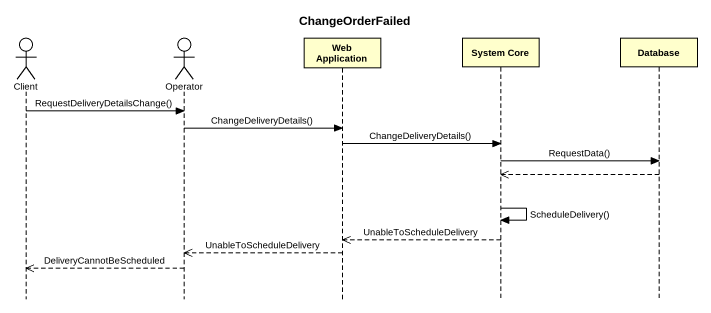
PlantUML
@startuml
title ChangeOrderFailed
hide footbox
actor Client
actor Operator
participant "Web Application" as Web_Application
participant "System Core" as System_Core
participant "Database" as Database_

Client -> Operator : RequestDeliveryDetailsChange()
Operator -> Web_Application : ChangeDeliveryDetails()
Web_Application -> System_Core : ChangeDeliveryDetails()
System_Core -> Database_ : RequestData()
Database_ -->> System_Core
System_Core -> System_Core : ScheduleDelivery()
System_Core -->> Web_Application : UnableToScheduleDelivery
Web_Application -->> Operator : UnableToScheduleDelivery
Operator -->> Client : DeliveryCannotBeScheduled
@enduml
